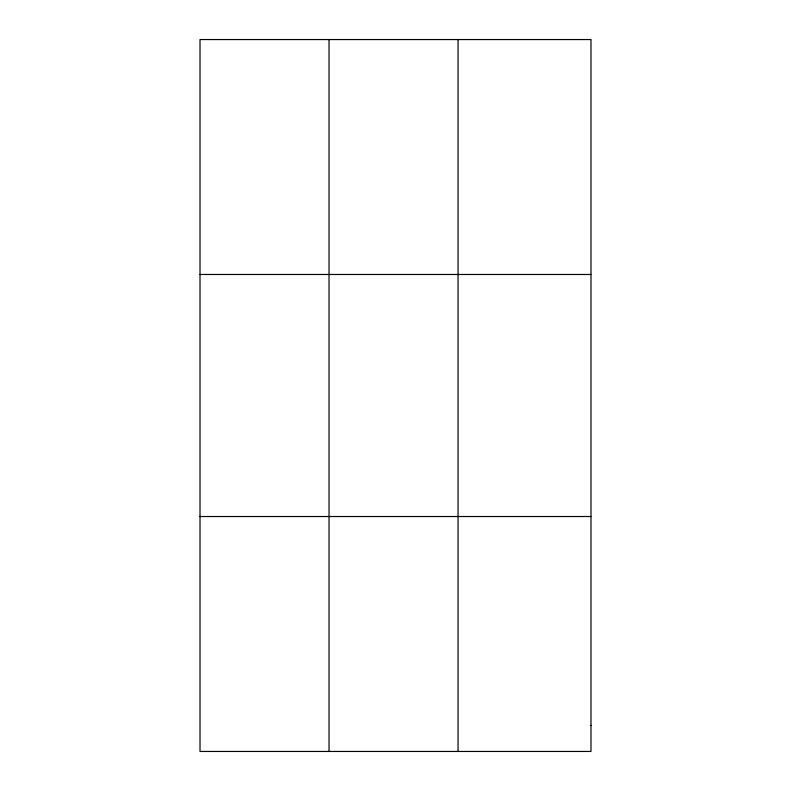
<?xml version="1.0" encoding="UTF-8"?>
<svg xmlns="http://www.w3.org/2000/svg" width="791" height="791" viewBox="0 0 791 791"><rect width="100%" height="100%" fill="white"/><g stroke="black" fill="none" stroke-linecap="round" stroke-linejoin="round"><path stroke-width="1.19" d="M329.036 751.45L329.036 39.55M458.058 751.45L458.058 39.55M200.014 274.477L590.986 274.477M200.014 516.523L590.986 516.523M590.986 725.347L590.986 751.45L200.014 751.45L200.014 39.55L590.986 39.55L590.986 725.347"/></g></svg>
